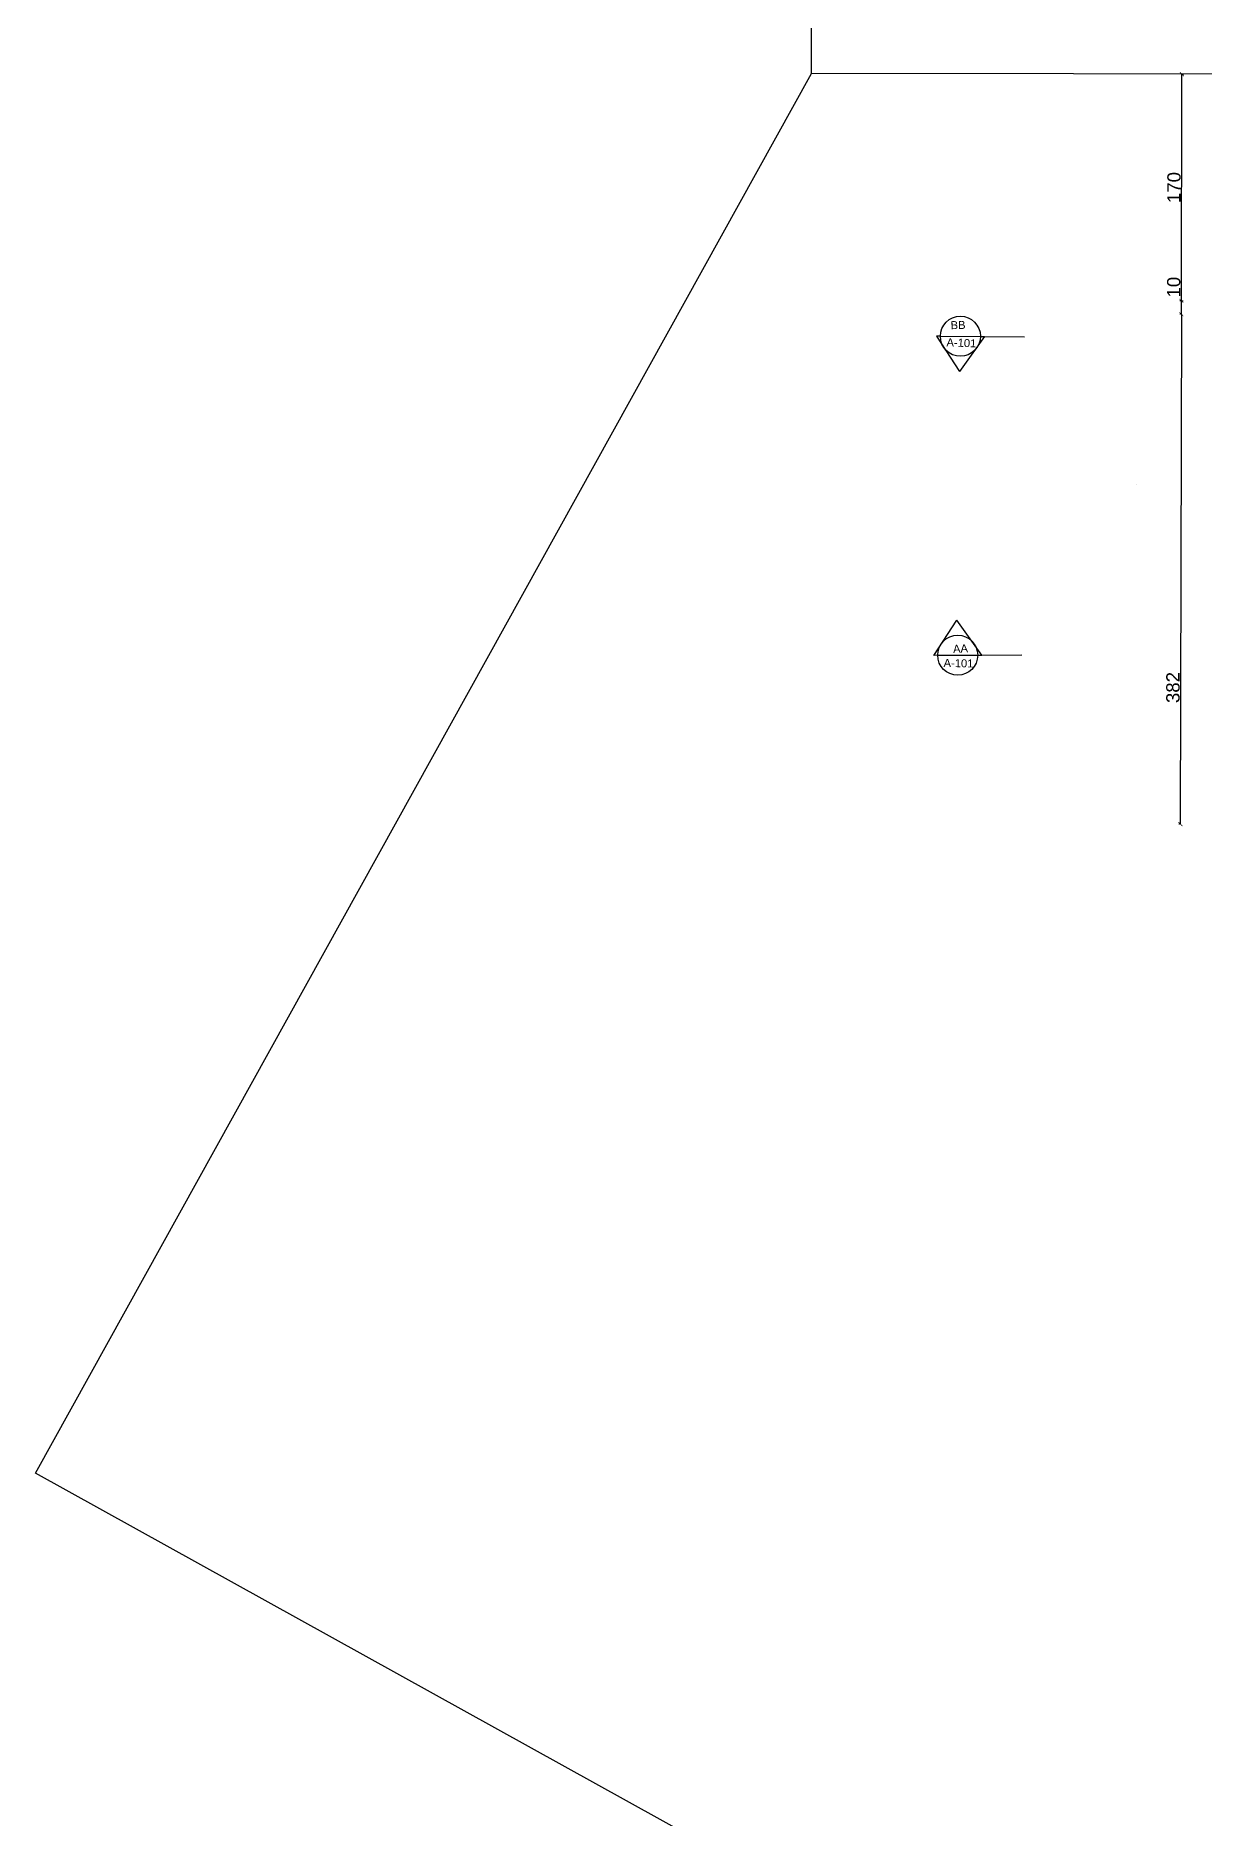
# Model space of a CAD drawing. Header units: millimetres. Extents: x 4804 to 8663, y 84 to 4858.
# Drawn here: x 5944 to 6821, y 2850 to 4187 of the extents above; entities that cross this region are included whole.
import ezdxf

# ---------------------------------------------------------------- set-up
doc = ezdxf.new("R2010")
doc.units = ezdxf.units.MM
doc.layers.add('A-WALL-FULL-EXTR', color=1, linetype='Continuous')
doc.layers.add('QUOTE', color=5, linetype='Continuous')
doc.styles.get("Standard").update_dxf_attribs({"font": 'Arial.ttf'})
doc.dimstyles.new('ISO-25', dxfattribs={"dimtxt": 2.5, "dimasz": 2.5, "dimexe": 1.25, "dimexo": 0.625, "dimtad": 1, "dimtxsty": 'Standard', "dimcen": 2.5, "dimadec": 0, "dimazin": 0, "dimtfac": 1, "dimtmove": 0, "dimatfit": 3, "dimfxl": 1, "dimarcsym": 0})

# ---------------------------------------------------------------- blocks, each defined once
blk = doc.blocks.new('_ArchTick')
at = {"color": 0, "linetype": 'ByBlock', "const_width": 0.15}
blk.add_lwpolyline([(-0.5, -0.5), (0.5, 0.5)], dxfattribs=at)
blk = doc.blocks.new('*D13')
at = {"layer": 'Defpoints', "color": 0, "transparency": 16777216}
for p in [(6803.3, 3978.2), (6802.5, 3595.9), (6802.5, 3595.9)]:
    blk.add_point(p, dxfattribs=at)
at = {"layer": 'QUOTE', "color": 0, "lineweight": -2, "transparency": 16777216}
for p, q in [((6802.7, 3978.2), (6802.1, 3978.2)), ((6803.3, 3978.2), (6802.5, 3595.9)), ((6801.9, 3595.9), (6801.3, 3595.9))]:
    blk.add_line(p, q, dxfattribs=at)
at = {"layer": 'QUOTE', "color": 0, "lineweight": -2, "transparency": 16777216, "xscale": 3, "yscale": 3, "zscale": 3}
for p, rotation in [((6803.3, 3978.2), 89.88658176691045), ((6802.5, 3595.9), 269.8865817669105)]:
    blk.add_blockref('_ArchTick', p, dxfattribs=dict(at, rotation=rotation))
at = {"layer": 'QUOTE', "color": 0, "transparency": 16777216, "insert": (6797, 3698.3), "char_height": 10, "attachment_point": 5, "rotation": 89.8866}
blk.add_mtext('382', dxfattribs=at)
blk = doc.blocks.new('*D23')
at = {"layer": 'Defpoints', "color": 0, "transparency": 16777216}
for p in [(6803.3, 3988.2), (6803.3, 3988.2), (6803.3, 3978.2)]:
    blk.add_point(p, dxfattribs=at)
at = {"layer": 'QUOTE', "color": 0, "lineweight": -2, "transparency": 16777216}
for p, q in [((6803.3, 3988.2), (6803.4, 4005.8)), ((6802.7, 3988.2), (6802.1, 3988.2)), ((6803.3, 3978.2), (6803.3, 3988.2)), ((6802.7, 3978.2), (6802.1, 3978.2))]:
    blk.add_line(p, q, dxfattribs=at)
at = {"layer": 'QUOTE', "color": 0, "lineweight": -2, "transparency": 16777216, "xscale": 3, "yscale": 3, "zscale": 3}
for p, rotation in [((6803.3, 3988.2), 89.88658176691669), ((6803.3, 3978.2), 269.8865817669167)]:
    blk.add_blockref('_ArchTick', p, dxfattribs=dict(at, rotation=rotation))
at = {"layer": 'QUOTE', "color": 0, "transparency": 16777216, "insert": (6797.6, 3998.5), "char_height": 10, "attachment_point": 5, "rotation": 89.8866}
blk.add_mtext('10', dxfattribs=at)
blk = doc.blocks.new('*D43')
at = {"layer": 'Defpoints', "color": 0, "transparency": 16777216}
for p in [(6803.7, 4158.2), (6803.7, 4158.2), (6803.3, 3988.2)]:
    blk.add_point(p, dxfattribs=at)
at = {"layer": 'QUOTE', "color": 0, "lineweight": -2, "transparency": 16777216}
for p, q in [((6803.3, 3988.2), (6803.7, 4158.2)), ((6804.3, 4158.2), (6804.9, 4158.2)), ((6803.9, 3988.2), (6804.6, 3988.2))]:
    blk.add_line(p, q, dxfattribs=at)
at = {"layer": 'QUOTE', "color": 0, "lineweight": -2, "transparency": 16777216, "xscale": 3, "yscale": 3, "zscale": 3}
for p, rotation in [((6803.7, 4158.2), 89.88658176691084), ((6803.3, 3988.2), 269.8865817669109)]:
    blk.add_blockref('_ArchTick', p, dxfattribs=dict(at, rotation=rotation))
at = {"layer": 'QUOTE', "color": 0, "transparency": 16777216, "insert": (6797.8, 4073.2), "char_height": 10, "attachment_point": 5, "rotation": 89.8866}
blk.add_mtext('170', dxfattribs=at)

msp = doc.modelspace()

# ---------------------------------------------------------------- linework, layer by layer
msp.add_line((6769.875, 3850.3), (6769.875, 3850.3))
at = {"layer": 'A-WALL-FULL-EXTR'}
for p, q in [((6525.849, 4158.786), (6525.968, 4218.786)), ((5944.077, 3109.242), (6525.849, 4158.786)), ((6722.444, 4158.397), (6525.849, 4158.786)), ((6838.555, 4158.167), (6722.444, 4158.397)), ((7693.317, 2139.623), (5944.077, 3109.242))]:
    msp.add_line(p, q, dxfattribs=at)
at = {"layer": 'QUOTE'}
for p, q in [((6622.578, 3961.818), (6619.578, 3961.842)), ((6619.578, 3961.842), (6636.814, 3935.304)), ((6622.578, 3961.818), (6652.577, 3961.584)), ((6655.577, 3961.561), (6636.814, 3935.304)), ((6652.577, 3961.584), (6655.577, 3961.561)), ((6655.577, 3961.561), (6685.576, 3961.327)), ((6617.577, 3722.418), (6634.877, 3748.914)), ((6653.577, 3722.612), (6634.877, 3748.914)), ((6620.577, 3722.434), (6617.577, 3722.418)), ((6620.577, 3722.434), (6650.577, 3722.596)), ((6650.577, 3722.596), (6653.577, 3722.612)), ((6653.577, 3722.612), (6683.576, 3722.774))]:
    msp.add_line(p, q, dxfattribs=at)
for centre in [(6637.578, 3961.701), (6635.577, 3722.515)]:
    msp.add_circle(centre, 15, dxfattribs=at)

# ---------------------------------------------------------------- texts
for s, rotation, p in [('BB', 1.367829, (6630.294, 3966.976)), ('A-101', 357.755543, (6627.049, 3954.203)), ('AA', 3.137027, (6632.191, 3724.179)), ('A-101', 358.705068, (6624.918, 3713.791))]:
    msp.add_text(s, height=6, rotation=rotation, dxfattribs=at).set_placement(p)

# ---------------------------------------------------------------- dimensions: what is measured, and where the dimension line sits
for p1, p2, picture, middle in [((6803.322, 3988.234), (6803.659, 4158.236), '*D43', (6797.76, 4073.246)), ((6803.303, 3978.234), (6803.322, 3988.234), '*D23', (6797.612, 3998.545))]:
    dim = msp.add_aligned_dim(p1=p1, p2=p2, distance=0, dimstyle='ISO-25', override={"dimtxt": 10, "dimasz": 3, "dimdec": 0, "dimblk1": 'ArchTick', "dimblk2": 'ArchTick', "dimsah": 1}, dxfattribs=at)
    dim.commit()
    dim.dimension.update_dxf_attribs({"geometry": picture, "text_midpoint": middle})
dim = msp.add_linear_dim(base=(6802.546, 3595.863), p1=(6803.303, 3978.234), p2=(6802.546, 3595.863), angle=269.886582, dimstyle='ISO-25', override={"dimtxt": 10, "dimasz": 3, "dimdec": 0, "dimblk1": 'ArchTick', "dimblk2": 'ArchTick', "dimsah": 1}, dxfattribs=at)
dim.commit()
dim.dimension.update_dxf_attribs({"geometry": '*D13', "text_midpoint": (6802.748, 3698.251), "dimtype": 161})

doc.saveas('drawing.dxf')
